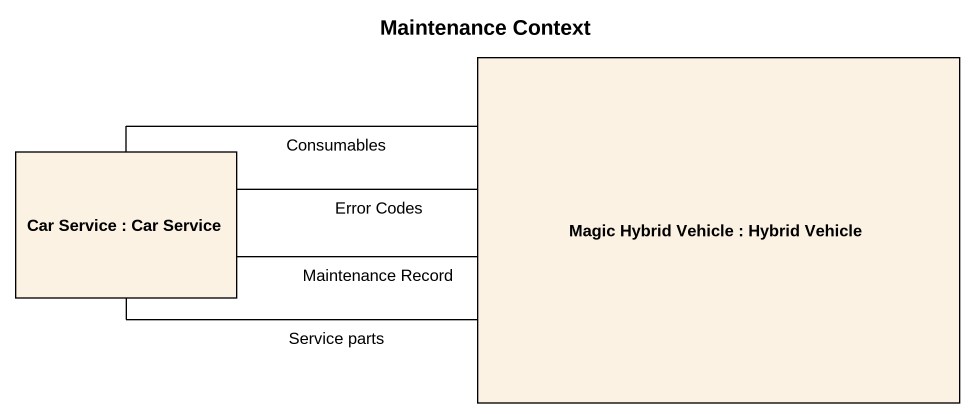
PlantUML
@startuml
title Maintenance Context
rectangle "Magic Hybrid Vehicle : Hybrid Vehicle" as Magic_Hybrid_Vehicle
rectangle "Car Service : Car Service" as Car_Service
Car_Service -right- Magic_Hybrid_Vehicle : Maintenance Record
Car_Service -right- Magic_Hybrid_Vehicle : Consumables
Car_Service -right- Magic_Hybrid_Vehicle : Error Codes
Car_Service -right- Magic_Hybrid_Vehicle : Service parts
@enduml
